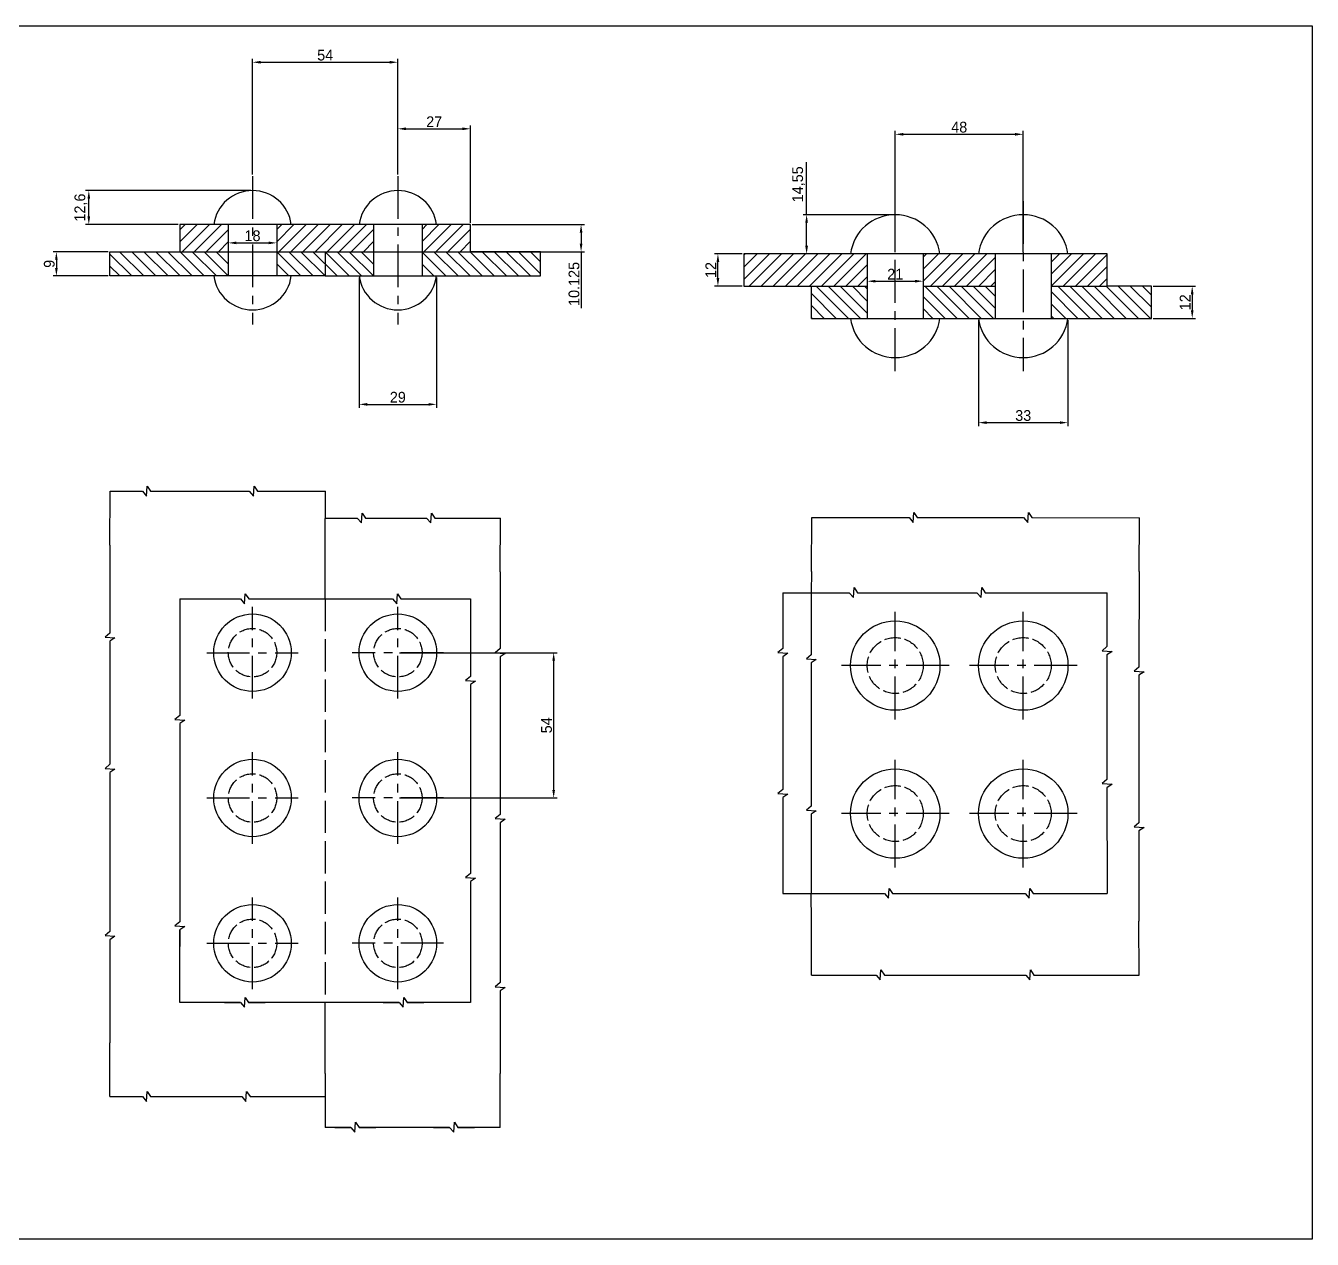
# Model space of a CAD drawing. Header units: millimetres. Extents: x 632 to 3908, y 549 to 1179.
# Drawn here: x 3429.5 to 3907.5, y 657.9 to 1108.9 of the extents above; entities that cross this region are included whole.
import ezdxf

# ---------------------------------------------------------------- set-up
doc = ezdxf.new("R2010")
doc.units = ezdxf.units.MM
doc.linetypes.add('ACAD_ISO02W100', pattern=[15, 12, -3])
doc.linetypes.add('CENTER', pattern=[50.8, 31.75, -6.35, 6.35, -6.35])
doc.dimstyles.new('ISO-25', dxfattribs={"dimtxt": 4, "dimasz": 3, "dimexe": 1.25, "dimexo": 0.625, "dimtad": 1, "dimtxsty": 'Standard', "dimcen": 2.5, "dimclrd": 3, "dimclre": 3, "dimclrt": 3, "dimadec": 0, "dimazin": 0, "dimtfac": 1, "dimtmove": 0, "dimatfit": 3, "dimfxl": 1, "dimarcsym": 0})

# ---------------------------------------------------------------- blocks, each defined once
blk = doc.blocks.new('*D40')
at = {"color": 3, "lineweight": -2, "transparency": 16777216}
for p, q in [((3504.73, 1034.38), (3504.73, 1026.92)), ((3522.73, 1034.38), (3522.73, 1026.92)), ((3507.73, 1028.17), (3519.73, 1028.17))]:
    blk.add_line(p, q, dxfattribs=at)
at = {"color": 3, "transparency": 16777216}
for points in [[(3507.73, 1028.67), (3507.73, 1027.67), (3504.73, 1028.17)], [(3519.73, 1028.67), (3519.73, 1027.67), (3522.73, 1028.17)]]:
    blk.add_solid(points, dxfattribs=at)
at = {"layer": 'Defpoints', "color": 0, "transparency": 16777216}
for p in [(3504.73, 1035), (3522.73, 1035), (3522.73, 1028.17)]:
    blk.add_point(p, dxfattribs=at)
at = {"color": 3, "transparency": 16777216, "insert": (3513.73, 1030.8), "char_height": 4, "attachment_point": 5}
blk.add_mtext('18', dxfattribs=at)
blk = doc.blocks.new('*D43')
at = {"color": 3, "lineweight": -2, "transparency": 16777216}
for p, q in [((3595.36, 1035), (3637.07, 1035)), ((3635.82, 1032), (3635.82, 1027.88)), ((3595.36, 1024.88), (3637.07, 1024.88)), ((3635.82, 1024.88), (3635.82, 1003.96))]:
    blk.add_line(p, q, dxfattribs=at)
at = {"color": 3, "transparency": 16777216}
for points in [[(3635.32, 1032), (3636.32, 1032), (3635.82, 1035)], [(3635.32, 1027.88), (3636.32, 1027.88), (3635.82, 1024.88)]]:
    blk.add_solid(points, dxfattribs=at)
at = {"layer": 'Defpoints', "color": 0, "transparency": 16777216}
for p in [(3594.73, 1035), (3594.73, 1024.88), (3635.82, 1024.88)]:
    blk.add_point(p, dxfattribs=at)
at = {"color": 3, "transparency": 16777216, "insert": (3633.2, 1012.92), "char_height": 4, "attachment_point": 5, "rotation": 90}
blk.add_mtext('10.125', dxfattribs=at)
blk = doc.blocks.new('*D46')
at = {"color": 3, "lineweight": -2, "transparency": 16777216}
for p, q in [((3567.73, 1053.63), (3567.73, 1071.82)), ((3594.73, 1035.63), (3594.73, 1071.82)), ((3570.73, 1070.57), (3591.73, 1070.57))]:
    blk.add_line(p, q, dxfattribs=at)
at = {"color": 3, "transparency": 16777216}
for points in [[(3570.73, 1071.07), (3570.73, 1070.07), (3567.73, 1070.57)], [(3591.73, 1071.07), (3591.73, 1070.07), (3594.73, 1070.57)]]:
    blk.add_solid(points, dxfattribs=at)
at = {"layer": 'Defpoints', "color": 0, "transparency": 16777216}
for p in [(3594.73, 1070.57), (3567.73, 1053), (3594.73, 1035)]:
    blk.add_point(p, dxfattribs=at)
at = {"color": 3, "transparency": 16777216, "insert": (3581.23, 1073.19), "char_height": 4, "attachment_point": 5}
blk.add_mtext('27', dxfattribs=at)
blk = doc.blocks.new('*D48')
at = {"color": 3, "lineweight": -2, "transparency": 16777216}
for p, q in [((3742.16, 1023.47), (3742.16, 1012.68)), ((3762.94, 1023.47), (3762.94, 1012.68)), ((3745.16, 1013.93), (3759.94, 1013.93))]:
    blk.add_line(p, q, dxfattribs=at)
at = {"color": 3, "transparency": 16777216}
for points in [[(3745.16, 1014.43), (3745.16, 1013.43), (3742.16, 1013.93)], [(3759.94, 1014.43), (3759.94, 1013.43), (3762.94, 1013.93)]]:
    blk.add_solid(points, dxfattribs=at)
at = {"layer": 'Defpoints', "color": 0, "transparency": 16777216}
for p in [(3742.16, 1024.09), (3762.94, 1024.09), (3762.94, 1013.93)]:
    blk.add_point(p, dxfattribs=at)
at = {"color": 3, "transparency": 16777216, "insert": (3752.55, 1016.55), "char_height": 4, "attachment_point": 5}
blk.add_mtext('21', dxfattribs=at)
blk = doc.blocks.new('*D50')
at = {"color": 3, "lineweight": -2, "transparency": 16777216}
for p, q in [((3719.62, 1038.64), (3719.62, 1058.22)), ((3751.92, 1038.64), (3718.37, 1038.64)), ((3719.62, 1027.09), (3719.62, 1035.64)), ((3751.92, 1024.09), (3718.37, 1024.09))]:
    blk.add_line(p, q, dxfattribs=at)
at = {"color": 3, "transparency": 16777216}
for points in [[(3719.12, 1035.64), (3720.12, 1035.64), (3719.62, 1038.64)], [(3719.12, 1027.09), (3720.12, 1027.09), (3719.62, 1024.09)]]:
    blk.add_solid(points, dxfattribs=at)
at = {"layer": 'Defpoints', "color": 0, "transparency": 16777216}
for p in [(3752.55, 1038.64), (3719.62, 1024.09), (3752.55, 1024.09)]:
    blk.add_point(p, dxfattribs=at)
at = {"color": 3, "transparency": 16777216, "insert": (3716.66, 1049.93), "char_height": 4, "attachment_point": 5, "rotation": 90}
blk.add_mtext('14,55', dxfattribs=at)
blk = doc.blocks.new('*D52')
at = {"color": 3, "lineweight": -2, "transparency": 16777216}
for p, q in [((3848.37, 1012.09), (3864.16, 1012.09)), ((3862.91, 1009.09), (3862.91, 1003.09)), ((3848.37, 1000.09), (3864.16, 1000.09))]:
    blk.add_line(p, q, dxfattribs=at)
at = {"color": 3, "transparency": 16777216}
for points in [[(3862.41, 1009.09), (3863.41, 1009.09), (3862.91, 1012.09)], [(3862.41, 1003.09), (3863.41, 1003.09), (3862.91, 1000.09)]]:
    blk.add_solid(points, dxfattribs=at)
at = {"layer": 'Defpoints', "color": 0, "transparency": 16777216}
for p in [(3847.75, 1012.09), (3847.75, 1000.09), (3862.91, 1000.09)]:
    blk.add_point(p, dxfattribs=at)
at = {"color": 3, "transparency": 16777216, "insert": (3860.29, 1006.09), "char_height": 4, "attachment_point": 5, "rotation": 90}
blk.add_mtext('12', dxfattribs=at)
blk = doc.blocks.new('*D151')
at = {"color": 3, "lineweight": -2, "transparency": 16777216}
for p, q in [((3568.36, 875.88), (3626.88, 875.88)), ((3625.63, 872.88), (3625.63, 824.88)), ((3568.36, 821.88), (3626.88, 821.88))]:
    blk.add_line(p, q, dxfattribs=at)
at = {"color": 3, "transparency": 16777216}
for points in [[(3625.13, 872.88), (3626.13, 872.88), (3625.63, 875.88)], [(3625.13, 824.88), (3626.13, 824.88), (3625.63, 821.88)]]:
    blk.add_solid(points, dxfattribs=at)
at = {"layer": 'Defpoints', "color": 0, "transparency": 16777216}
for p in [(3567.73, 875.88), (3567.73, 821.88), (3625.63, 821.88)]:
    blk.add_point(p, dxfattribs=at)
at = {"color": 3, "transparency": 16777216, "insert": (3623, 848.88), "char_height": 4, "attachment_point": 5, "rotation": 90}
blk.add_mtext('54', dxfattribs=at)
blk = doc.blocks.new('*D152')
at = {"color": 3, "lineweight": -2, "transparency": 16777216}
for p, q in [((3553.33, 1015.25), (3553.33, 966.91)), ((3582.13, 1015.25), (3582.13, 966.91)), ((3556.33, 968.16), (3579.13, 968.16))]:
    blk.add_line(p, q, dxfattribs=at)
at = {"color": 3, "transparency": 16777216}
for points in [[(3556.33, 968.66), (3556.33, 967.66), (3553.33, 968.16)], [(3579.13, 968.66), (3579.13, 967.66), (3582.13, 968.16)]]:
    blk.add_solid(points, dxfattribs=at)
at = {"layer": 'Defpoints', "color": 0, "transparency": 16777216}
for p in [(3553.33, 1015.88), (3582.13, 1015.88), (3582.13, 968.16)]:
    blk.add_point(p, dxfattribs=at)
at = {"color": 3, "transparency": 16777216, "insert": (3567.73, 970.79), "char_height": 4, "attachment_point": 5}
blk.add_mtext('29', dxfattribs=at)
blk = doc.blocks.new('*D153')
at = {"color": 3, "lineweight": -2, "transparency": 16777216}
for p, q in [((3513.73, 1053.63), (3513.73, 1096.56)), ((3516.73, 1095.31), (3564.73, 1095.31)), ((3567.73, 1053.63), (3567.73, 1096.56))]:
    blk.add_line(p, q, dxfattribs=at)
at = {"color": 3, "transparency": 16777216}
for points in [[(3516.73, 1095.81), (3516.73, 1094.81), (3513.73, 1095.31)], [(3564.73, 1095.81), (3564.73, 1094.81), (3567.73, 1095.31)]]:
    blk.add_solid(points, dxfattribs=at)
at = {"layer": 'Defpoints', "color": 0, "transparency": 16777216}
for p in [(3567.73, 1095.31), (3513.73, 1053), (3567.73, 1053)]:
    blk.add_point(p, dxfattribs=at)
at = {"color": 3, "transparency": 16777216, "insert": (3540.73, 1097.93), "char_height": 4, "attachment_point": 5}
blk.add_mtext('54', dxfattribs=at)
blk = doc.blocks.new('*D154')
at = {"color": 3, "lineweight": -2, "transparency": 16777216}
for p, q in [((3513.11, 1047.6), (3451.65, 1047.6)), ((3452.9, 1038), (3452.9, 1044.6)), ((3486.11, 1035), (3451.65, 1035))]:
    blk.add_line(p, q, dxfattribs=at)
at = {"color": 3, "transparency": 16777216}
for points in [[(3452.4, 1044.6), (3453.4, 1044.6), (3452.9, 1047.6)], [(3452.4, 1038), (3453.4, 1038), (3452.9, 1035)]]:
    blk.add_solid(points, dxfattribs=at)
at = {"layer": 'Defpoints', "color": 0, "transparency": 16777216}
for p in [(3452.9, 1047.6), (3513.73, 1047.6), (3486.73, 1035)]:
    blk.add_point(p, dxfattribs=at)
at = {"color": 3, "transparency": 16777216, "insert": (3449.94, 1041.3), "char_height": 4, "attachment_point": 5, "rotation": 90}
blk.add_mtext('12,6', dxfattribs=at)
blk = doc.blocks.new('*D155')
at = {"color": 3, "lineweight": -2, "transparency": 16777216}
for p, q in [((3460.11, 1024.88), (3439.59, 1024.88)), ((3440.84, 1021.88), (3440.84, 1018.88)), ((3460.11, 1015.88), (3439.59, 1015.88))]:
    blk.add_line(p, q, dxfattribs=at)
at = {"color": 3, "transparency": 16777216}
for points in [[(3440.34, 1021.88), (3441.34, 1021.88), (3440.84, 1024.88)], [(3440.34, 1018.88), (3441.34, 1018.88), (3440.84, 1015.88)]]:
    blk.add_solid(points, dxfattribs=at)
at = {"layer": 'Defpoints', "color": 0, "transparency": 16777216}
for p in [(3460.73, 1024.88), (3440.84, 1015.88), (3460.73, 1015.88)]:
    blk.add_point(p, dxfattribs=at)
at = {"color": 3, "transparency": 16777216, "insert": (3438.22, 1020.38), "char_height": 4, "attachment_point": 5, "rotation": 90}
blk.add_mtext('9', dxfattribs=at)
blk = doc.blocks.new('*D156')
at = {"color": 3, "lineweight": -2, "transparency": 16777216}
for p, q in [((3752.55, 1024.72), (3752.55, 1069.78)), ((3755.55, 1068.53), (3797.11, 1068.53)), ((3800.11, 1024.72), (3800.11, 1069.78))]:
    blk.add_line(p, q, dxfattribs=at)
at = {"color": 3, "transparency": 16777216}
for points in [[(3755.55, 1069.03), (3755.55, 1068.03), (3752.55, 1068.53)], [(3797.11, 1069.03), (3797.11, 1068.03), (3800.11, 1068.53)]]:
    blk.add_solid(points, dxfattribs=at)
at = {"layer": 'Defpoints', "color": 0, "transparency": 16777216}
for p in [(3800.11, 1068.53), (3752.55, 1024.09), (3800.11, 1024.09)]:
    blk.add_point(p, dxfattribs=at)
at = {"color": 3, "transparency": 16777216, "insert": (3776.33, 1071.16), "char_height": 4, "attachment_point": 5}
blk.add_mtext('48', dxfattribs=at)
blk = doc.blocks.new('*D157')
at = {"color": 3, "lineweight": -2, "transparency": 16777216}
for p, q in [((3783.48, 999.47), (3783.48, 960.12)), ((3816.73, 999.47), (3816.73, 960.12)), ((3786.48, 961.37), (3813.73, 961.37))]:
    blk.add_line(p, q, dxfattribs=at)
at = {"color": 3, "transparency": 16777216}
for points in [[(3786.48, 961.87), (3786.48, 960.87), (3783.48, 961.37)], [(3813.73, 961.87), (3813.73, 960.87), (3816.73, 961.37)]]:
    blk.add_solid(points, dxfattribs=at)
at = {"layer": 'Defpoints', "color": 0, "transparency": 16777216}
for p in [(3783.48, 1000.09), (3816.73, 1000.09), (3816.73, 961.37)]:
    blk.add_point(p, dxfattribs=at)
at = {"color": 3, "transparency": 16777216, "insert": (3800.11, 964), "char_height": 4, "attachment_point": 5}
blk.add_mtext('33', dxfattribs=at)
blk = doc.blocks.new('*D158')
at = {"color": 3, "lineweight": -2, "transparency": 16777216}
for p, q in [((3695.65, 1024.09), (3685.42, 1024.09)), ((3686.67, 1015.09), (3686.67, 1021.09)), ((3695.65, 1012.09), (3685.42, 1012.09))]:
    blk.add_line(p, q, dxfattribs=at)
at = {"color": 3, "transparency": 16777216}
for points in [[(3686.17, 1021.09), (3687.17, 1021.09), (3686.67, 1024.09)], [(3686.17, 1015.09), (3687.17, 1015.09), (3686.67, 1012.09)]]:
    blk.add_solid(points, dxfattribs=at)
at = {"layer": 'Defpoints', "color": 0, "transparency": 16777216}
for p in [(3686.67, 1024.09), (3696.28, 1024.09), (3696.28, 1012.09)]:
    blk.add_point(p, dxfattribs=at)
at = {"color": 3, "transparency": 16777216, "insert": (3684.04, 1018.09), "char_height": 4, "attachment_point": 5, "rotation": 90}
blk.add_mtext('12', dxfattribs=at)

msp = doc.modelspace()

# ---------------------------------------------------------------- hatches: boundary and pattern name
h = msp.add_hatch()
h.set_pattern_fill('ANSI31', color=3)
h.set_pattern_definition([(45, (1500.309, 272.3885), (-2.245064, 2.245064), [])])
h.paths.add_polyline_path([(3504.732, 1024.876), (3504.732, 1035.001), (3486.732, 1035.001), (3486.732, 1024.876)])
h.paths.add_polyline_path([(3558.732, 1024.876), (3558.732, 1035.001), (3522.732, 1035.001), (3522.732, 1024.876)])
h.paths.add_polyline_path([(3594.732, 1035.001), (3576.732, 1035.001), (3576.732, 1024.876), (3594.732, 1024.876)])
h = msp.add_hatch()
h.set_pattern_fill('ANSI31', color=3, angle=90)
h.set_pattern_definition([(135, (1500.309, 272.3885), (-2.245064, -2.245064), [])])
h.paths.add_polyline_path([(3504.732, 1024.876), (3486.732, 1024.876), (3460.732, 1024.876), (3460.732, 1015.876), (3504.732, 1015.876)])
h.paths.add_polyline_path([(3540.732, 1024.876), (3522.732, 1024.876), (3522.732, 1015.876), (3540.732, 1015.876)])
h.paths.add_polyline_path([(3558.732, 1024.876), (3540.732, 1024.876), (3540.732, 1015.876), (3558.732, 1015.876)])
h.paths.add_polyline_path([(3620.732, 1024.876), (3594.732, 1024.876), (3576.732, 1024.876), (3576.732, 1015.876), (3620.732, 1015.876)])
h = msp.add_hatch()
h.set_pattern_fill('ANSI31', color=3)
h.set_pattern_definition([(45, (2433.2596, 470.0012), (-2.245064, 2.245064), [])])
h.paths.add_polyline_path([(3721.379, 1012.093), (3742.159, 1012.093), (3742.159, 1024.093), (3696.279, 1024.093), (3696.279, 1012.093)])
h.paths.add_polyline_path([(3789.719, 1012.093), (3789.719, 1024.093), (3762.939, 1024.093), (3762.939, 1012.093)])
h.paths.add_polyline_path([(3831.279, 1012.093), (3831.279, 1024.093), (3810.499, 1024.093), (3810.499, 1012.093)])
h = msp.add_hatch()
h.set_pattern_fill('ANSI31', color=3, angle=90)
h.set_pattern_definition([(135, (2433.2596, 470.0012), (-2.245064, -2.245064), [])])
h.paths.add_polyline_path([(3742.159, 1000.093), (3742.159, 1012.093), (3721.379, 1012.093), (3721.379, 1000.093)])
h.paths.add_polyline_path([(3789.719, 1000.093), (3789.719, 1012.093), (3762.939, 1012.093), (3762.939, 1000.093)])
h.paths.add_polyline_path([(3847.745, 1012.093), (3831.279, 1012.093), (3810.499, 1012.093), (3810.499, 1000.093), (3847.745, 1000.093)])

# ---------------------------------------------------------------- linework, layer by layer
at = {"color": 1, "linetype": 'CENTER', "ltscale": 0.5}
for p, q in [((3513.732, 1053.001), (3513.732, 997.876)), ((3567.732, 1053.001), (3567.732, 997.876)), ((3752.549, 980.547), (3752.549, 1043.639)), ((3800.109, 1043.639), (3800.109, 980.547)), ((3513.732, 858.876), (3513.732, 892.876)), ((3567.732, 858.876), (3567.732, 892.876)), ((3752.549, 851.093), (3752.549, 891.093)), ((3800.109, 851.093), (3800.109, 891.093)), ((3496.732, 875.876), (3530.732, 875.876)), ((3584.732, 875.876), (3550.732, 875.876)), ((3772.549, 871.093), (3732.549, 871.093)), ((3820.109, 871.093), (3780.109, 871.093)), ((3513.732, 804.876), (3513.732, 838.876)), ((3567.732, 804.876), (3567.732, 838.876)), ((3752.549, 796.093), (3752.549, 836.093)), ((3800.109, 796.093), (3800.109, 836.093)), ((3496.732, 821.876), (3530.732, 821.876)), ((3584.732, 821.876), (3550.732, 821.876)), ((3772.549, 816.093), (3732.549, 816.093)), ((3820.109, 816.093), (3780.109, 816.093)), ((3513.732, 750.876), (3513.732, 784.876)), ((3567.732, 750.876), (3567.732, 784.876)), ((3496.732, 767.876), (3530.732, 767.876)), ((3584.732, 767.876), (3550.732, 767.876))]:
    msp.add_line(p, q, dxfattribs=at)
for p, q in [((3486.732, 1035.001), (3486.732, 1024.876)), ((3594.732, 1035.001), (3486.732, 1035.001)), ((3504.732, 1035.001), (3504.732, 1015.876)), ((3522.732, 1035.001), (3522.732, 1015.876)), ((3558.732, 1035.001), (3558.732, 1015.876)), ((3576.732, 1035.001), (3576.732, 1015.876)), ((3594.732, 1024.876), (3594.732, 1035.001)), ((3460.732, 1015.876), (3460.732, 1024.876)), ((3460.732, 1024.876), (3486.732, 1024.876)), ((3486.732, 1024.876), (3594.732, 1024.876)), ((3540.732, 1024.876), (3540.732, 1015.876)), ((3540.732, 1024.876), (3540.732, 1015.876)), ((3620.732, 1024.876), (3594.732, 1024.876)), ((3620.732, 1015.876), (3620.732, 1024.876)), ((3831.279, 1024.093), (3696.279, 1024.093)), ((3696.279, 1024.093), (3696.279, 1012.093)), ((3742.159, 1024.093), (3742.159, 1000.093)), ((3762.939, 1024.093), (3762.939, 1000.093)), ((3789.719, 1024.093), (3789.719, 1000.093)), ((3810.499, 1024.093), (3810.499, 1000.093)), ((3831.279, 1012.093), (3831.279, 1024.093)), ((3540.732, 1015.876), (3460.732, 1015.876)), ((3540.732, 1015.876), (3620.732, 1015.876)), ((3696.279, 1012.093), (3721.379, 1012.093)), ((3721.379, 1012.093), (3742.159, 1012.093)), ((3721.379, 1000.093), (3721.379, 1012.093)), ((3762.939, 1012.093), (3789.719, 1012.093)), ((3810.499, 1012.093), (3831.279, 1012.093)), ((3847.745, 1012.093), (3831.279, 1012.093)), ((3847.745, 1000.093), (3847.745, 1012.093)), ((3721.379, 1000.093), (3847.745, 1000.093)), ((3460.732, 915.876), (3460.855, 935.876)), ((3540.732, 915.876), (3540.855, 935.876)), ((3540.855, 925.876), (3552.674, 925.876)), ((3555.721, 925.876), (3578.437, 925.876)), ((3581.484, 925.876), (3605.855, 925.876)), ((3605.732, 905.876), (3605.855, 925.876)), ((3721.379, 906.093), (3721.502, 926.093)), ((3843.172, 906.093), (3843.295, 926.038)), ((3460.732, 915.876), (3460.732, 883.18)), ((3540.732, 895.876), (3540.732, 915.876)), ((3605.732, 905.876), (3605.732, 877.404)), ((3721.379, 906.093), (3721.33, 898.175)), ((3486.732, 895.876), (3509.278, 895.876)), ((3512.325, 895.876), (3565.79, 895.876)), ((3568.837, 895.876), (3594.732, 895.876)), ((3460.732, 880.133), (3460.732, 834.413)), ((3605.732, 874.357), (3605.732, 815.725)), ((3460.732, 831.366), (3460.732, 772.268)), ((3605.732, 812.678), (3605.732, 753.279)), ((3594.732, 790.813), (3594.732, 745.876)), ((3721.379, 776.093), (3721.33, 786.396)), ((3721.379, 756.093), (3721.379, 776.093)), ((3843.172, 756.093), (3843.123, 776.093)), ((3486.732, 745.876), (3486.732, 772.883)), ((3460.732, 769.221), (3460.732, 730.933)), ((3509.246, 745.876), (3486.732, 745.876)), ((3568.181, 745.876), (3512.293, 745.876)), ((3540.732, 719.48), (3540.732, 745.876)), ((3594.732, 745.876), (3571.228, 745.876)), ((3605.732, 750.232), (3605.732, 719.48)), ((3460.732, 710.933), (3460.732, 730.933)), ((3540.732, 719.48), (3540.732, 699.48)), ((3605.732, 699.48), (3605.732, 719.48)), ((3460.732, 710.933), (3472.788, 710.933)), ((3475.835, 710.933), (3509.764, 710.933)), ((3512.811, 710.933), (3540.732, 710.933)), ((3550.275, 699.48), (3540.732, 699.48)), ((3586.951, 699.48), (3553.322, 699.48)), ((3605.732, 699.48), (3589.998, 699.48))]:
    msp.add_line(p, q)
at = {"color": 3, "linetype": 'ACAD_ISO02W100'}
msp.add_line((3540.732, 895.876), (3540.732, 745.876), dxfattribs=at)
msp.add_lwpolyline([(3002.352, 1108.875), (3907.519, 1108.875), (3907.519, 657.881), (3002.352, 657.881)], close=True)
at = {"linetype": 'Continuous', "ltscale": 10}
for points in [[(3460.855, 935.876), (3472.805, 935.876), (3474.33, 934.081), (3474.58, 937.769), (3475.852, 935.876), (3506.619, 935.876)], [(3506.619, 935.876), (3512.539, 935.876), (3514.064, 934.081), (3514.314, 937.769), (3515.586, 935.876), (3540.855, 935.876)], [(3546.754, 925.876), (3552.674, 925.876), (3554.199, 924.081), (3554.449, 927.769), (3555.721, 925.876), (3561.895, 925.876)], [(3572.516, 925.876), (3578.437, 925.876), (3579.962, 924.081), (3580.212, 927.769), (3581.484, 925.876), (3587.657, 925.876)], [(3721.502, 926.093), (3757.693, 926.093), (3759.218, 924.297), (3759.468, 927.985), (3760.74, 926.093), (3795.569, 926.093)], [(3794.32, 926.093), (3800.24, 926.093), (3801.765, 924.297), (3802.015, 927.985), (3803.287, 926.093), (3843.295, 926.038)], [(3843.172, 906.093), (3843.123, 870.544), (3841.327, 869.019), (3845.016, 868.769), (3843.123, 867.497), (3843.123, 818.582)], [(3710.827, 898.175), (3735.483, 898.175), (3737.008, 896.379), (3737.258, 900.068), (3738.53, 898.175), (3776.992, 898.175)], [(3776.992, 898.175), (3782.912, 898.175), (3784.437, 896.379), (3784.687, 900.068), (3785.959, 898.175), (3831.279, 898.175)], [(3486.732, 895.876), (3486.683, 852.579), (3484.888, 851.054), (3488.576, 850.804), (3486.683, 849.532), (3486.683, 781.818)], [(3503.357, 895.876), (3509.278, 895.876), (3510.803, 894.081), (3511.053, 897.769), (3512.325, 895.876), (3518.498, 895.876)], [(3559.87, 895.876), (3565.79, 895.876), (3567.315, 894.081), (3567.565, 897.769), (3568.837, 895.876), (3575.011, 895.876)], [(3594.683, 895.876), (3594.683, 867.056), (3592.888, 865.531), (3596.576, 865.281), (3594.683, 864.009), (3594.683, 857.835)], [(3710.827, 898.175), (3710.778, 877.419), (3708.983, 875.894), (3712.671, 875.644), (3710.778, 874.372), (3710.778, 830.985)], [(3831.23, 898.175), (3831.23, 878.124), (3829.435, 876.599), (3833.123, 876.349), (3831.23, 875.077), (3831.23, 834.66)], [(3460.732, 889.1), (3460.732, 883.18), (3458.937, 881.655), (3462.625, 881.405), (3460.732, 880.133), (3460.732, 873.959)], [(3605.732, 883.324), (3605.732, 877.404), (3603.937, 875.879), (3607.625, 875.629), (3605.732, 874.357), (3605.732, 868.183)], [(3594.683, 857.835), (3594.683, 793.827), (3592.888, 792.302), (3596.576, 792.052), (3594.683, 790.78), (3594.683, 784.607)], [(3460.732, 840.334), (3460.732, 834.413), (3458.937, 832.888), (3462.625, 832.638), (3460.732, 831.366), (3460.732, 825.193)], [(3831.23, 834.66), (3831.23, 828.74), (3829.435, 827.215), (3833.123, 826.965), (3831.23, 825.693), (3831.279, 786.396)], [(3710.778, 830.985), (3710.778, 825.065), (3708.983, 823.54), (3712.671, 823.29), (3710.778, 822.018), (3710.827, 786.396)], [(3605.732, 821.646), (3605.732, 815.725), (3603.937, 814.2), (3607.625, 813.95), (3605.732, 812.678), (3605.732, 806.505)], [(3843.123, 818.582), (3843.123, 812.661), (3841.327, 811.136), (3845.016, 810.886), (3843.123, 809.614), (3843.123, 776.093)], [(3710.827, 786.396), (3748.503, 786.396), (3750.028, 784.601), (3750.278, 788.289), (3751.55, 786.396), (3794.894, 786.396)], [(3794.894, 786.396), (3800.814, 786.396), (3802.339, 784.601), (3802.589, 788.289), (3803.861, 786.396), (3831.279, 786.396)], [(3486.683, 781.818), (3486.683, 775.897), (3484.888, 774.372), (3488.576, 774.122), (3486.683, 772.85), (3486.683, 766.677)], [(3460.732, 778.189), (3460.732, 772.268), (3458.937, 770.743), (3462.625, 770.493), (3460.732, 769.221), (3460.732, 763.048)], [(3605.732, 759.2), (3605.732, 753.279), (3603.937, 751.754), (3607.625, 751.504), (3605.732, 750.232), (3605.732, 744.059)], [(3721.379, 756.093), (3745.48, 756.093), (3747.005, 754.298), (3747.255, 757.986), (3748.527, 756.093), (3754.701, 756.093)], [(3754.701, 756.093), (3801.047, 756.093), (3802.572, 754.298), (3802.822, 757.986), (3804.094, 756.093), (3843.172, 756.093)], [(3503.325, 745.876), (3509.246, 745.876), (3510.771, 744.081), (3511.021, 747.769), (3512.293, 745.876), (3518.466, 745.876)], [(3562.261, 745.876), (3568.181, 745.876), (3569.706, 744.081), (3569.956, 747.769), (3571.228, 745.876), (3577.402, 745.876)], [(3466.867, 710.933), (3472.788, 710.933), (3474.313, 709.138), (3474.563, 712.826), (3475.835, 710.933), (3482.008, 710.933)], [(3503.843, 710.933), (3509.764, 710.933), (3511.289, 709.138), (3511.539, 712.826), (3512.811, 710.933), (3518.984, 710.933)], [(3544.354, 699.48), (3550.275, 699.48), (3551.8, 697.685), (3552.05, 701.373), (3553.322, 699.48), (3559.495, 699.48)], [(3581.03, 699.48), (3586.951, 699.48), (3588.476, 697.685), (3588.726, 701.373), (3589.998, 699.48), (3596.171, 699.48)]]:
    msp.add_lwpolyline(points, dxfattribs=at)
at = {"color": 3, "linetype": 'Continuous', "ltscale": 10}
for points in [[(3721.33, 898.175), (3721.33, 875.138), (3719.535, 873.613), (3723.223, 873.363), (3721.33, 872.091), (3721.33, 865.917)], [(3721.33, 865.917), (3721.33, 818.863), (3719.535, 817.338), (3723.223, 817.088), (3721.33, 815.816), (3721.33, 786.396)]]:
    msp.add_lwpolyline(points, dxfattribs=at)
for centre, radius in [((3513.732, 875.876), 14.4), ((3567.732, 875.876), 14.4), ((3752.549, 871.093), 16.624), ((3800.109, 871.093), 16.624), ((3513.732, 821.876), 14.4), ((3567.732, 821.876), 14.4), ((3752.549, 816.093), 16.624), ((3800.109, 816.093), 16.624), ((3513.732, 767.876), 14.4), ((3567.732, 767.876), 14.4)]:
    msp.add_circle(centre, radius)
at = {"color": 3, "linetype": 'ACAD_ISO02W100', "ltscale": 0.5}
for centre, radius in [((3513.732, 875.876), 9), ((3567.732, 875.876), 9), ((3752.549, 871.093), 10.39), ((3800.109, 871.093), 10.39), ((3513.732, 821.876), 9), ((3567.732, 821.876), 9), ((3752.549, 816.093), 10.39), ((3800.109, 816.093), 10.39), ((3513.732, 767.876), 9), ((3567.732, 767.876), 9)]:
    msp.add_circle(centre, radius, dxfattribs=at)
for centre, radius, start, end in [((3513.732, 1033.073), 14.529, 7.62815, 172.37185), ((3567.732, 1033.073), 14.529, 7.62815, 172.37185), ((3752.549, 1021.866), 16.772, 7.62815, 172.37185), ((3800.109, 1021.866), 16.772, 7.62815, 172.37185), ((3513.732, 1017.805), 14.529, 187.62815, 352.37185), ((3567.732, 1017.805), 14.529, 187.62815, 352.37185), ((3752.549, 1002.319), 16.772, 187.62815, 352.37185), ((3800.109, 1002.319), 16.772, 187.62815, 352.37185)]:
    msp.add_arc(centre, radius, start, end)

# ---------------------------------------------------------------- dimensions: what is measured, and where the dimension line sits
for base, p1, p2, picture, middle in [((3567.732, 1095.309), (3513.732, 1053.001), (3567.732, 1053.001), '*D153', (3540.732, 1097.934)), ((3594.732, 1070.569), (3567.732, 1053.001), (3594.732, 1035.001), '*D46', (3581.232, 1073.194)), ((3522.732, 1028.172), (3504.732, 1035.001), (3522.732, 1035.001), '*D40', (3513.732, 1030.797))]:
    dim = msp.add_linear_dim(base=base, p1=p1, p2=p2, dimstyle='ISO-25')
    dim.commit()
    dim.dimension.update_dxf_attribs({"geometry": picture, "text_midpoint": middle})
for base, p1, p2, text, picture, middle in [((3800.109, 1068.533), (3752.549, 1024.093), (3800.109, 1024.093), '48', '*D156', (3776.329, 1071.158)), ((3762.939, 1013.926), (3742.159, 1024.093), (3762.939, 1024.093), '21', '*D48', (3752.549, 1016.551)), ((3582.132, 968.16), (3553.332, 1015.876), (3582.132, 1015.876), '29', '*D152', (3567.732, 970.785)), ((3816.733, 961.371), (3783.485, 1000.093), (3816.733, 1000.093), '33', '*D157', (3800.109, 963.996))]:
    dim = msp.add_linear_dim(base=base, p1=p1, p2=p2, text=text, dimstyle='ISO-25')
    dim.commit()
    dim.dimension.update_dxf_attribs({"geometry": picture, "text_midpoint": middle})
dim = msp.add_linear_dim(base=(3719.618, 1024.093), p1=(3752.549, 1038.639), p2=(3752.549, 1024.093), angle=90, dimstyle='ISO-25')
dim.commit()
dim.dimension.update_dxf_attribs({"geometry": '*D50', "text_midpoint": (3719.618, 1049.931), "dimtype": 160})
for base, p1, p2, picture, middle in [((3452.897, 1047.601), (3486.732, 1035.001), (3513.732, 1047.601), '*D154', (3449.939, 1041.301)), ((3440.843, 1015.876), (3460.732, 1024.876), (3460.732, 1015.876), '*D155', (3438.218, 1020.376)), ((3686.666, 1024.093), (3696.279, 1012.093), (3696.279, 1024.093), '*D158', (3684.041, 1018.093)), ((3862.914, 1000.093), (3847.745, 1012.093), (3847.745, 1000.093), '*D52', (3860.289, 1006.093)), ((3625.626, 821.876), (3567.732, 875.876), (3567.732, 821.876), '*D151', (3623.001, 848.876))]:
    dim = msp.add_linear_dim(base=base, p1=p1, p2=p2, angle=90, dimstyle='ISO-25')
    dim.commit()
    dim.dimension.update_dxf_attribs({"geometry": picture, "text_midpoint": middle})
dim = msp.add_linear_dim(base=(3635.822, 1024.876), p1=(3594.732, 1035.001), p2=(3594.732, 1024.876), angle=90, text='10.125', dimstyle='ISO-25')
dim.commit()
dim.dimension.update_dxf_attribs({"geometry": '*D43', "text_midpoint": (3633.197, 1012.918)})

doc.saveas('drawing.dxf')
